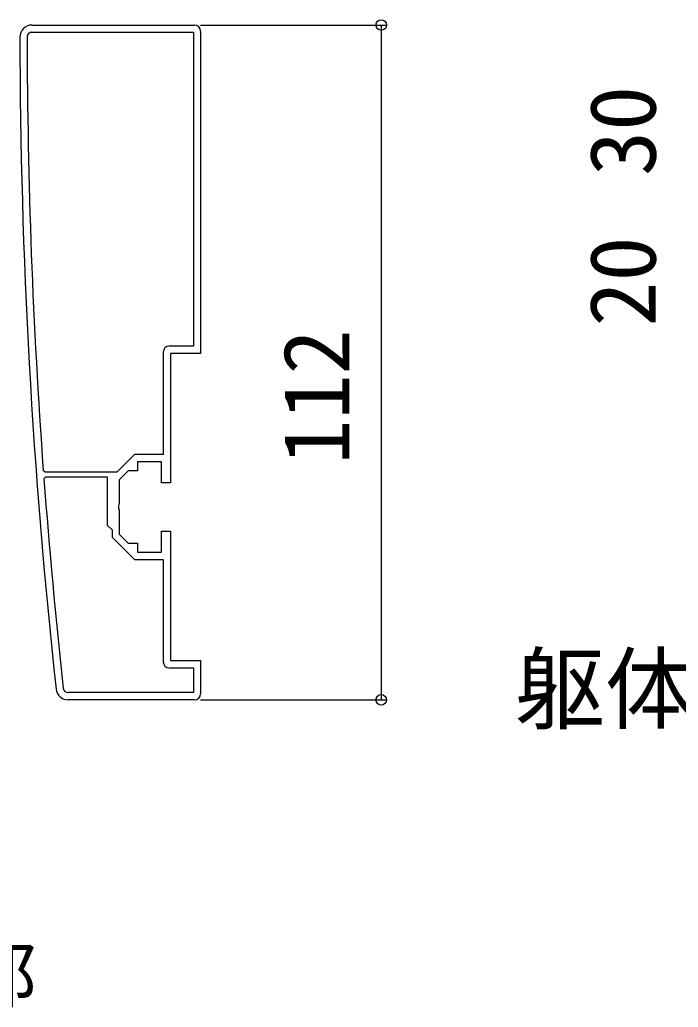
# Model space of a CAD drawing. Units: millimetres, scale not verified. Extents: x -875 to 875, y -1299 to 1293.
# Drawn here: x 548.6 to 657.9, y 460.5 to 624.4 of the extents above; entities that cross this region are included whole.
import ezdxf
from ezdxf.enums import TextEntityAlignment as Align

# ---------------------------------------------------------------- set-up
doc = ezdxf.new("R2010")
doc.units = ezdxf.units.MM
doc.header["$LTSCALE"] = 8
for name, color, linetype in [('0-1_USER1', 3, 'Continuous'), ('0-2_YKK_11', 7, 'Continuous'), ('0-5_YKK_D', 6, 'Continuous')]:
    doc.layers.add(name, color=color, linetype=linetype)
doc.styles.add('ＭＳ ゴシック', font='')
doc.styles.get('ＭＳ ゴシック').set_extended_font_data('MS Gothic')

msp = doc.modelspace()

# ---------------------------------------------------------------- linework, layer by layer
at = {"layer": '0-2_YKK_11'}
for p, q in [((550.604, 623.553), (577.604, 623.553)), ((550.604, 622.353), (577.404, 622.353)), ((577.404, 512.753), (556.604, 512.753)), ((577.604, 511.553), (556.604, 511.553))]:
    msp.add_line(p, q, dxfattribs=at)
for points in [[(578.604, 622.553), (578.604, 569.053), (573.604, 569.053), (573.604, 547.553), (572.104, 547.553), (572.104, 551.053), (568.104, 551.053), (568.104, 549.553), (566.604, 549.553), (565.104, 548.053), (565.104, 544.011), (564.984, 543.828), (564.984, 543.278), (565.104, 543.095), (565.104, 539.053), (566.604, 537.553), (568.104, 537.553), (568.104, 536.053), (572.104, 536.053), (572.104, 539.553), (573.604, 539.553), (573.604, 518.053), (578.604, 518.053), (578.604, 512.553)], [(577.404, 622.353), (577.404, 570.253), (573.404, 570.253)], [(572.404, 569.253), (572.404, 552.253), (567.607, 552.253), (564.707, 549.353), (552.789, 549.353), (552.489, 549.631)], [(552.593, 548.231), (552.892, 548.553), (563.104, 548.553), (563.104, 540.553), (563.904, 539.753), (563.904, 538.556), (567.607, 534.853), (572.404, 534.853), (572.404, 517.853)], [(573.404, 516.853), (577.404, 516.853), (577.404, 512.753)]]:
    msp.add_lwpolyline(points, dxfattribs=at)
for centre, radius, start, end in [((550.604, 621.553), 2, 90, 180.07338), ((577.604, 622.553), 1, 0.00001, 89.99999), ((1548.607, 622.831), 1000.004, 180.07337, 186.28629), ((550.604, 621.553), 0.8, 89.99999, 180.07337), ((1548.605, 622.831), 998.802, 180.07336, 184.20284), ((573.404, 569.253), 1, 90.00001, 179.99999), ((1548.613, 622.832), 998.809, 184.28341, 186.28629), ((573.404, 517.853), 1, 180.00001, 269.99999), ((556.604, 513.553), 2, 186.28628, 270), ((556.604, 513.553), 0.8, 186.28629, 270.00001), ((577.604, 512.553), 1, 270.00001, 359.99999)]:
    msp.add_arc(centre, radius, start, end, dxfattribs=at)
at = {"layer": '0-5_YKK_D'}
for p, q in [((578.604, 623.553), (609.604, 623.553)), ((608.604, 623.553), (608.604, 511.553)), ((578.604, 511.553), (609.604, 511.553))]:
    msp.add_line(p, q, dxfattribs=at)
for centre in [(608.604, 623.553), (608.604, 511.553)]:
    msp.add_circle(centre, 0.875, dxfattribs=at)

# ---------------------------------------------------------------- texts
at = {"layer": '0-1_USER1', "style": 'ＭＳ ゴシック'}
msp.add_text('手すり笠木ジョイント部', height=8.798, dxfattribs=at).set_placement((419.353, 458.86), align=Align.BOTTOM_LEFT)
at = {"layer": '0-5_YKK_D', "style": 'ＭＳ ゴシック'}
for s, p in [('30', (657.49, 598.498)), ('20', (657.49, 573.498)), ('112', (606.604, 550.593))]:
    msp.add_text(s, height=11, rotation=90, dxfattribs=at).set_placement(p, align=Align.BOTTOM_LEFT)
msp.add_text('躯体柱芯', height=11, dxfattribs=at).set_placement((630.774, 504.554), align=Align.BOTTOM_LEFT)

doc.saveas('drawing.dxf')
